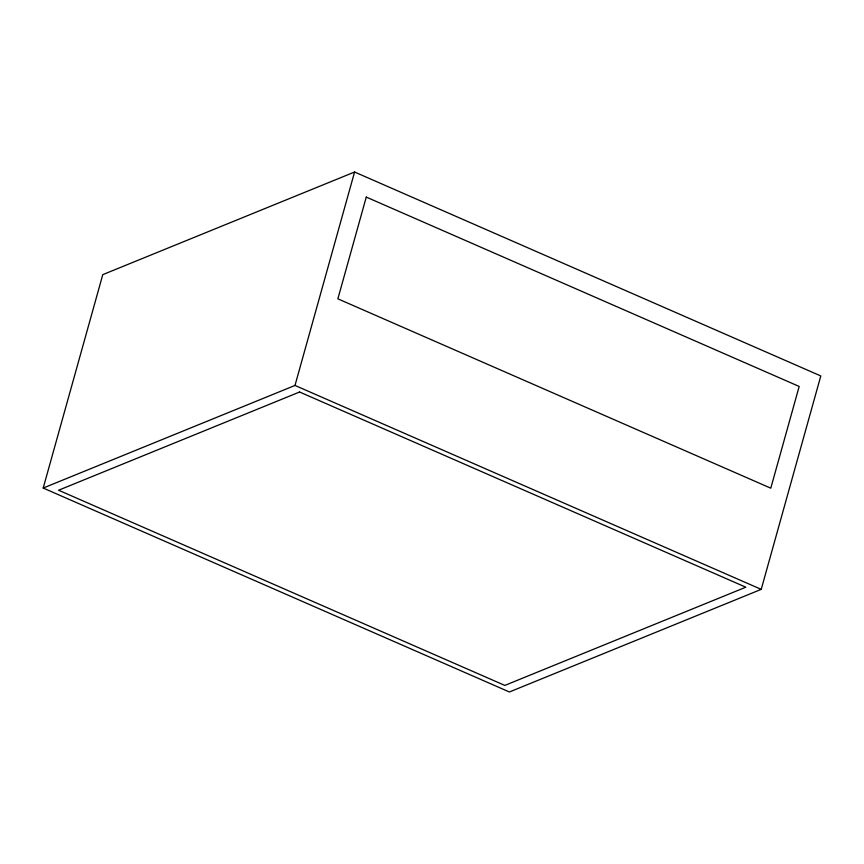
<?xml version="1.0" encoding="UTF-8"?>
<svg xmlns="http://www.w3.org/2000/svg" width="864" height="864" viewBox="0 0 864 864"><rect width="100%" height="100%" fill="white"/><g stroke="black" fill="none" stroke-linecap="round" stroke-linejoin="round"><path stroke-width="1.3" d="M43.2 488.052L102.784 274.633L354.586 172.022L820.8 375.948L761.216 589.367L509.414 691.978L43.2 488.052L294.991 385.441L761.216 589.367M294.991 385.441L354.586 172.022M366.271 197.089L337.867 298.825L770.785 488.182L799.178 386.446L366.271 197.089M299.592 392.008L58.59 490.223L504.824 685.411L745.826 587.196L299.592 392.008"/></g></svg>
